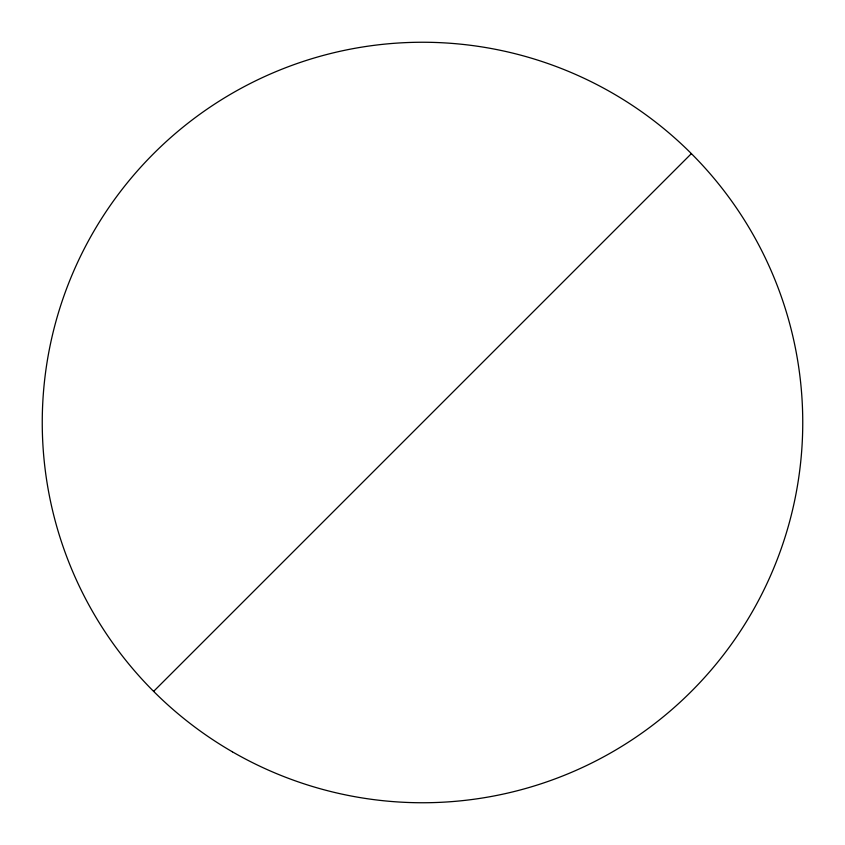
<?xml version="1.0" encoding="UTF-8"?>
<svg xmlns="http://www.w3.org/2000/svg" width="845" height="845" viewBox="0 0 845 845"><rect width="100%" height="100%" fill="white"/><g stroke="black" fill="none" stroke-linecap="round" stroke-linejoin="round"><path stroke-width="1.27" d="M153.621 691.379L691.379 153.621M232.375 751.807A380.25 380.25 0 0 0 802.75 422.5A380.25 380.25 0 0 0 232.375 93.193A380.25 380.25 0 0 0 232.375 751.807"/></g></svg>
